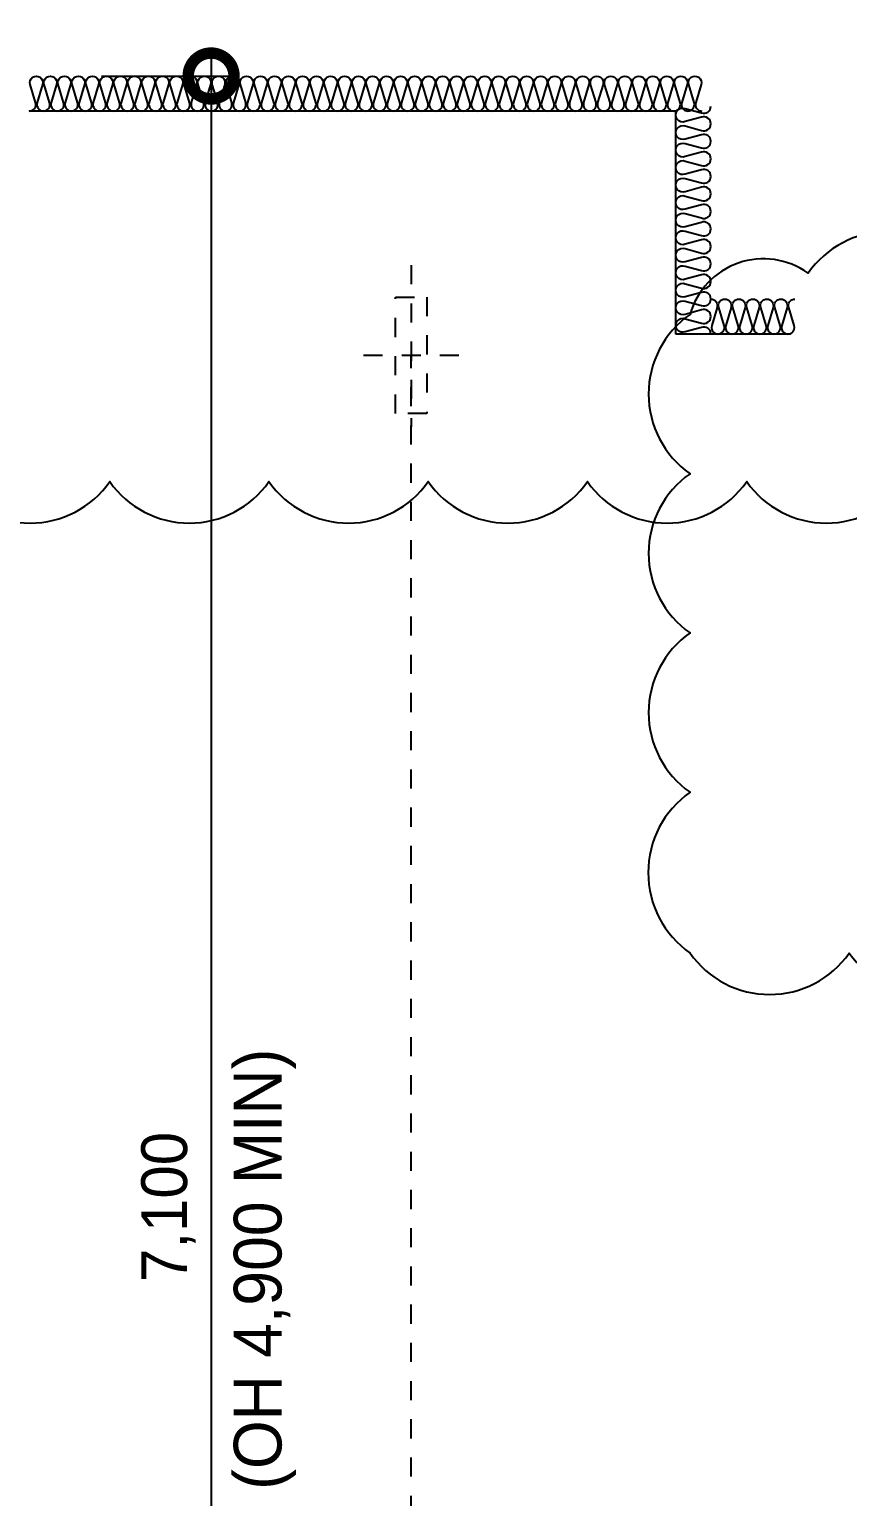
# Model space of a CAD drawing. Header units: millimetres. Extents: x -37526 to 92296, y -340 to 26760.
# Drawn here: x 17070 to 19640, y 13651 to 18257 of the extents above; entities that cross this region are included whole.
import ezdxf

# ---------------------------------------------------------------- set-up
doc = ezdxf.new("R2010")
doc.units = ezdxf.units.MM
doc.header["$LTSCALE"] = 60
doc.linetypes.add('HIDDEN', pattern=[2, 1, -1])
doc.layers.get('Defpoints').update_dxf_attribs({"color": 151})
doc.layers.add('#체크사항0208', color=20, linetype='Continuous', plot=False)
doc.layers.add('NOPLOT-DIM', color=191, linetype='Continuous', plot=False)
for name, color, linetype in [('A-CORE-ELEV', 5, 'Continuous'), ('A-DIM', 7, 'Continuous'), ('INSUL', 8, 'Continuous')]:
    doc.layers.add(name, color=color, linetype=linetype)
doc.styles.add('Gdim', font='Dotum.ttf')
doc.styles.add('Gtx', font='Dotum.ttf')
doc.dimstyles.new('Gdim60(INT)', dxfattribs={"dimscale": 48, "dimtxt": 3, "dimasz": 1, "dimexe": 1.5, "dimexo": 2, "dimgap": 1, "dimtad": 1, "dimdec": 0, "dimzin": 0, "dimdsep": 46, "dimlunit": 6, "dimtxsty": 'Gdim', "dimblk": 'ToneDOT', "dimcen": 1.5, "dimdle": 1.5, "dimclrd": 1, "dimclre": 1, "dimclrt": 256, "dimadec": 1, "dimazin": 0, "dimtfac": 1, "dimtdec": 0, "dimtix": 1, "dimtmove": 2, "dimatfit": 3, "dimldrblk": 'DOT', "dimfxl": 0, "dimtolj": 1, "dimtzin": 0, "dimlwd": -1, "dimlwe": -1, "dimarcsym": 0})

# ---------------------------------------------------------------- blocks, each defined once
blk = doc.blocks.new('ToneDOT')
at = {"layer": 'A-DIM', "color": 1, "linetype": 'ByBlock'}
blk.add_line((1.5, 0), (-1.5, 0), dxfattribs=at)
at = {"layer": 'A-DIM', "color": 1, "linetype": 'ByBlock', "const_width": 3}
blk.add_lwpolyline([(0.375, 0, 1), (-0.375, 0, 1)], format="xyb", close=True, dxfattribs=at)
blk = doc.blocks.new('*D31')
at = {"layer": 'Defpoints', "color": 0, "transparency": 16777216}
for p in [(17200.8, 18110, 0), (17200.8, 11010, 0), (17640.8, 11010, 0)]:
    blk.add_point(p, dxfattribs=at)
at = {"layer": 'NOPLOT-DIM', "color": 1, "transparency": 16777216}
for p, q in [((17296.8, 18110, 0), (17712.8, 18110, 0)), ((17640.8, 18062, 0), (17640.8, 11058, 0)), ((17296.8, 11010, 0), (17712.8, 11010, 0))]:
    blk.add_line(p, q, dxfattribs=at)
at = {"layer": 'NOPLOT-DIM', "color": 1, "transparency": 16777216, "xscale": 48, "yscale": 48, "zscale": 48}
for p, rotation in [((17640.8, 18110, 0), 90), ((17640.8, 11010, 0), 270)]:
    blk.add_blockref('ToneDOT', p, dxfattribs=dict(at, rotation=rotation))
at = {"layer": 'NOPLOT-DIM', "transparency": 16777216, "insert": (17506.8, 14560, 0), "char_height": 144, "attachment_point": 5, "rotation": 90, "style": 'Gdim'}
blk.add_mtext('\\A1;7,100', dxfattribs=at)
blk = doc.blocks.new('_Dot')
at = {"color": 0, "linetype": 'ByBlock', "lineweight": -2}
blk.add_line((-0.5, 0), (-1, 0), dxfattribs=at)
at = {"color": 0, "linetype": 'ByBlock', "const_width": 0.5}
blk.add_lwpolyline([(-0.25, 0, 1), (0.25, 0, 1)], format="xyb", close=True, dxfattribs=at)

msp = doc.modelspace()

# ---------------------------------------------------------------- linework, layer by layer
at = {"layer": '#체크사항0208'}
for points in [[(16322.5, 16836.8, 0.520567), (16822.5, 16836.8, 0.520567), (17322.5, 16836.8, 0.520567), (17822.5, 16836.8, 0.520567), (18322.5, 16836.8, 0.520567), (18822.5, 16836.8, 0.520567), (19322.5, 16836.8, 0.520567), (19822.5, 16836.8, 0.520567), (20152.5, 17006.9, 0.520567), (20152.5, 17506.9, 0.520567), (20152.5, 18006.9, 0.520567), (20152.5, 18506.9, 0.520567), (19815.3, 18669.7, 0.520567), (19315.3, 18669.7, 0.520567), (18815.3, 18669.7, 0.520567), (18315.3, 18669.7, 0.520567), (17815.3, 18669.7, 0.520567), (17315.3, 18669.7, 0.520567), (16815.3, 18669.7, 0.520567), (16322.5, 18662.4, 0.520567), (16322.5, 18162.4, 0.520567), (16322.5, 17662.4, 0.520567), (16322.5, 17162.4, 0.520567)], [(19144.6, 15357, 0.520567), (19644.6, 15357, 0.520567), (20144.6, 15357, 0.520567), (20644.6, 15357, 0.520567), (21144.6, 15357, 0.520567), (21644.6, 15357, 0.520567), (22012.9, 15488.7, 0.520567), (22012.9, 15988.7, 0.520567), (22012.9, 16488.7, 0.520567), (22012.9, 16988.7, 0.520567), (22012.9, 17488.7, 0.520567), (21515.2, 17491.1, 0.520567), (21015.2, 17491.1, 0.520567), (20515.2, 17491.1, 0.520567), (20015.2, 17491.1, 0.520567), (19515.2, 17491.1, 0.520567), (19144.6, 17361.7, 0.520567), (19144.6, 16861.7, 0.520567), (19144.6, 16361.7, 0.520567), (19144.6, 15861.7, 0.520567)]]:
    msp.add_lwpolyline(points, format="xyb", close=True, dxfattribs=at)
at = {"layer": 'A-CORE-ELEV', "color": 4, "linetype": 'HIDDEN'}
for p, q in [((18268.9, 17516.2, 0), (18268.9, 17008.7, 0)), ((18119.4, 17233.7, 0), (18418.4, 17233.7, 0)), ((18268.9, 6273.4, 0), (18268.9, 17233.7, 0))]:
    msp.add_line(p, q, dxfattribs=at)
at = {"layer": 'A-CORE-ELEV', "color": 4, "linetype": 'HIDDEN', "elevation": 0}
msp.add_lwpolyline([(18318.4, 17050.5), (18219.4, 17050.5), (18219.4, 17416.2), (18318.4, 17416.2)], close=True, dxfattribs=at)
at = {"layer": 'INSUL'}
for p, q in [((19100, 18000, 0), (17070, 18000, 0)), ((19100, 17300, 0), (19100, 18000, 0)), ((19460, 17300, 0), (19100, 17300, 0))]:
    msp.add_line(p, q, dxfattribs=at)
at = {"layer": 'INSUL', "elevation": 0}
for points in [[(17070, 18000, 0.509267), (17089.4, 18026.7), (17072.6, 18083.3, -1.372593), (17111.4, 18083.3), (17094.6, 18026.7, 0.509267), (17114, 18000, 0.509267), (17133.4, 18026.7), (17116.6, 18083.3, -1.372593), (17155.4, 18083.3), (17138.6, 18026.7, 0.509267), (17158, 18000, 0.509267), (17177.4, 18026.7), (17160.6, 18083.3, -1.372593), (17199.4, 18083.3), (17182.6, 18026.7, 0.509267), (17202, 18000, 0.509267), (17221.4, 18026.7), (17204.6, 18083.3, -1.372593), (17243.4, 18083.3), (17226.6, 18026.7, 0.509267), (17246, 18000, 0.509267), (17265.4, 18026.7), (17248.6, 18083.3, -1.372593), (17287.4, 18083.3), (17270.6, 18026.7, 0.509267), (17290, 18000, 0.509267), (17309.4, 18026.7), (17292.6, 18083.3, -1.372593), (17331.4, 18083.3), (17314.6, 18026.7, 0.509267), (17334, 18000, 0.509267), (17353.4, 18026.7), (17336.6, 18083.3, -1.372593), (17375.4, 18083.3), (17358.6, 18026.7, 0.509267), (17378, 18000, 0.509267), (17397.4, 18026.7), (17380.6, 18083.3, -1.372593), (17419.4, 18083.3), (17402.6, 18026.7, 0.509267), (17422, 18000, 0.509267), (17441.4, 18026.7), (17424.6, 18083.3, -1.372593), (17463.4, 18083.3), (17446.6, 18026.7, 0.509267), (17466, 18000, 0.509267), (17485.4, 18026.7), (17468.6, 18083.3, -1.372593), (17507.4, 18083.3), (17490.6, 18026.7, 0.509267), (17510, 18000, 0.509267), (17529.4, 18026.7), (17512.6, 18083.3, -1.372593), (17551.4, 18083.3), (17534.6, 18026.7, 0.509267), (17554, 18000, 0.509267), (17573.4, 18026.7), (17556.6, 18083.3, -1.372593), (17595.4, 18083.3), (17578.6, 18026.7, 0.509267), (17598, 18000, 0.509267), (17617.4, 18026.7), (17600.6, 18083.3, -1.372593), (17639.4, 18083.3), (17622.6, 18026.7, 0.509267), (17642, 18000, 0.509267), (17661.4, 18026.7), (17644.6, 18083.3, -1.372593), (17683.4, 18083.3), (17666.6, 18026.7, 0.509267), (17686, 18000, 0.509267), (17705.4, 18026.7), (17688.6, 18083.3, -1.372593), (17727.4, 18083.3), (17710.6, 18026.7, 0.509267), (17730, 18000, 0.509267), (17749.4, 18026.7), (17732.6, 18083.3, -1.372593), (17771.4, 18083.3), (17754.6, 18026.7, 0.509267), (17774, 18000, 0.509267), (17793.4, 18026.7), (17776.6, 18083.3, -1.372593), (17815.4, 18083.3), (17798.6, 18026.7, 0.509267), (17818, 18000, 0.509267), (17837.4, 18026.7), (17820.6, 18083.3, -1.372593), (17859.4, 18083.3), (17842.6, 18026.7, 0.509267), (17862, 18000, 0.509267), (17881.4, 18026.7), (17864.6, 18083.3, -1.372593), (17903.4, 18083.3), (17886.6, 18026.7, 0.509267), (17906, 18000, 0.509267), (17925.4, 18026.7), (17908.6, 18083.3, -1.372593), (17947.4, 18083.3), (17930.6, 18026.7, 0.509267), (17950, 18000, 0.509267), (17969.4, 18026.7), (17952.6, 18083.3, -1.372593), (17991.4, 18083.3), (17974.6, 18026.7, 0.509267), (17994, 18000, 0.509267), (18013.4, 18026.7), (17996.6, 18083.3, -1.372593), (18035.4, 18083.3), (18018.6, 18026.7, 0.509267), (18038, 18000, 0.509267), (18057.4, 18026.7), (18040.6, 18083.3, -1.372593), (18079.4, 18083.3), (18062.6, 18026.7, 0.509267), (18082, 18000, 0.509267), (18101.4, 18026.7), (18084.6, 18083.3, -1.372593), (18123.4, 18083.3), (18106.6, 18026.7, 0.509267), (18126, 18000, 0.509267), (18145.4, 18026.7), (18128.6, 18083.3, -1.372593), (18167.4, 18083.3), (18150.6, 18026.7, 0.509267), (18170, 18000, 0.509267), (18189.4, 18026.7), (18172.6, 18083.3, -1.372593), (18211.4, 18083.3), (18194.6, 18026.7, 0.509267), (18214, 18000, 0.509267), (18233.4, 18026.7), (18216.6, 18083.3, -1.372593), (18255.4, 18083.3), (18238.6, 18026.7, 0.509267), (18258, 18000, 0.509267), (18277.4, 18026.7), (18260.6, 18083.3, -1.372593), (18299.4, 18083.3), (18282.6, 18026.7, 0.509267), (18302, 18000, 0.509267), (18321.4, 18026.7), (18304.6, 18083.3, -1.372593), (18343.4, 18083.3), (18326.6, 18026.7, 0.509267), (18346, 18000, 0.509267), (18365.4, 18026.7), (18348.6, 18083.3, -1.372593), (18387.4, 18083.3), (18370.6, 18026.7, 0.509267), (18390, 18000, 0.509267), (18409.4, 18026.7), (18392.6, 18083.3, -1.372593), (18431.4, 18083.3), (18414.6, 18026.7, 0.509267), (18434, 18000, 0.509267), (18453.4, 18026.7), (18436.6, 18083.3, -1.372593), (18475.4, 18083.3), (18458.6, 18026.7, 0.509267), (18478, 18000, 0.509267), (18497.4, 18026.7), (18480.6, 18083.3, -1.372593), (18519.4, 18083.3), (18502.6, 18026.7, 0.509267), (18522, 18000, 0.509267), (18541.4, 18026.7), (18524.6, 18083.3, -1.372593), (18563.4, 18083.3), (18546.6, 18026.7, 0.509267), (18566, 18000, 0.509267), (18585.4, 18026.7), (18568.6, 18083.3, -1.372593), (18607.4, 18083.3), (18590.6, 18026.7, 0.509267), (18610, 18000, 0.509267), (18629.4, 18026.7), (18612.6, 18083.3, -1.372593), (18651.4, 18083.3), (18634.6, 18026.7, 0.509267), (18654, 18000, 0.509267), (18673.4, 18026.7), (18656.6, 18083.3, -1.372593), (18695.4, 18083.3), (18678.6, 18026.7, 0.509267), (18698, 18000, 0.509267), (18717.4, 18026.7), (18700.6, 18083.3, -1.372593), (18739.4, 18083.3), (18722.6, 18026.7, 0.509267), (18742, 18000, 0.509267), (18761.4, 18026.7), (18744.6, 18083.3, -1.372593), (18783.4, 18083.3), (18766.6, 18026.7, 0.509267), (18786, 18000, 0.509267), (18805.4, 18026.7), (18788.6, 18083.3, -1.372593), (18827.4, 18083.3), (18810.6, 18026.7, 0.509267), (18830, 18000, 0.509267), (18849.4, 18026.7), (18832.6, 18083.3, -1.372593), (18871.4, 18083.3), (18854.6, 18026.7, 0.509267), (18874, 18000, 0.509267), (18893.4, 18026.7), (18876.6, 18083.3, -1.372593), (18915.4, 18083.3), (18898.6, 18026.7, 0.509267), (18918, 18000, 0.509267), (18937.4, 18026.7), (18920.6, 18083.3, -1.372593), (18959.4, 18083.3), (18942.6, 18026.7, 0.509267), (18962, 18000, 0.509267), (18981.4, 18026.7), (18964.6, 18083.3, -1.372593), (19003.4, 18083.3), (18986.6, 18026.7, 0.509267), (19006, 18000, 0.509267), (19025.4, 18026.7), (19008.6, 18083.3, -1.372593), (19047.4, 18083.3), (19030.6, 18026.7, 0.509267), (19050, 18000, 0.509267), (19069.4, 18026.7), (19052.6, 18083.3, -1.372593), (19091.4, 18083.3), (19074.6, 18026.7, 0.509267), (19094, 18000, 0.509267), (19113.4, 18026.7), (19096.6, 18083.3, -1.372593), (19135.4, 18083.3), (19118.6, 18026.7, 0.509267), (19138, 18000, 0.509267), (19157.4, 18026.7), (19140.6, 18083.3, -1.372593), (19179.4, 18083.3), (19162.6, 18026.7, 0.509267), (19182, 18000)], [(19210, 17300, 0.524856), (19180.2, 17320.6), (19129.8, 17306.9, -1.449198), (19129.8, 17348.1), (19180.2, 17334.4, 0.524856), (19210, 17355, 0.524856), (19180.2, 17375.6), (19129.8, 17361.9, -1.449198), (19129.8, 17403.1), (19180.2, 17389.4, 0.524856), (19210, 17410, 0.524856), (19180.2, 17430.6), (19129.8, 17416.9, -1.449198), (19129.8, 17458.1), (19180.2, 17444.4, 0.524856), (19210, 17465, 0.524856), (19180.2, 17485.6), (19129.8, 17471.9, -1.449198), (19129.8, 17513.1), (19180.2, 17499.4, 0.524856), (19210, 17520, 0.524856), (19180.2, 17540.6), (19129.8, 17526.9, -1.449198), (19129.8, 17568.1), (19180.2, 17554.4, 0.524856), (19210, 17575, 0.524856), (19180.2, 17595.6), (19129.8, 17581.9, -1.449198), (19129.8, 17623.1), (19180.2, 17609.4, 0.524856), (19210, 17630, 0.524856), (19180.2, 17650.6), (19129.8, 17636.9, -1.449198), (19129.8, 17678.1), (19180.2, 17664.4, 0.524856), (19210, 17685, 0.524856), (19180.2, 17705.6), (19129.8, 17691.9, -1.449198), (19129.8, 17733.1), (19180.2, 17719.4, 0.524856), (19210, 17740, 0.524856), (19180.2, 17760.6), (19129.8, 17746.9, -1.449198), (19129.8, 17788.1), (19180.2, 17774.4, 0.524856), (19210, 17795, 0.524856), (19180.2, 17815.6), (19129.8, 17801.9, -1.449198), (19129.8, 17843.1), (19180.2, 17829.4, 0.524856), (19210, 17850, 0.524856), (19180.2, 17870.6), (19129.8, 17856.9, -1.449198), (19129.8, 17898.1), (19180.2, 17884.4, 0.524856), (19210, 17905, 0.524856), (19180.2, 17925.6), (19129.8, 17911.9, -1.449198), (19129.8, 17953.1), (19180.2, 17939.4, 0.524856), (19210, 17960, 0.524856), (19180.2, 17980.6), (19129.8, 17966.9, -1.449198), (19129.8, 18008.1), (19180.2, 17994.4, 0.524856), (19210, 18015)], [(19210, 17410, -0.509267), (19229.4, 17383.3), (19212.6, 17326.7, 1.372593), (19251.4, 17326.7), (19234.6, 17383.3, -0.509267), (19254, 17410, -0.509267), (19273.4, 17383.3), (19256.6, 17326.7, 1.372593), (19295.4, 17326.7), (19278.6, 17383.3, -0.509267), (19298, 17410, -0.509267), (19317.4, 17383.3), (19300.6, 17326.7, 1.372593), (19339.4, 17326.7), (19322.6, 17383.3, -0.509267), (19342, 17410, -0.509267), (19361.4, 17383.3), (19344.6, 17326.7, 1.372593), (19383.4, 17326.7), (19366.6, 17383.3, -0.509267), (19386, 17410, -0.509267), (19405.4, 17383.3), (19388.6, 17326.7, 1.372593), (19427.4, 17326.7), (19410.6, 17383.3, -0.509267), (19430, 17410, -0.509267), (19449.4, 17383.3), (19432.6, 17326.7, 1.372593), (19471.4, 17326.7), (19454.6, 17383.3, -0.509267), (19474, 17410)]]:
    msp.add_lwpolyline(points, format="xyb", dxfattribs=at)

# ---------------------------------------------------------------- texts
at = {"layer": 'NOPLOT-DIM', "style": 'Gtx'}
msp.add_text('(OH 4,900 MIN)', height=150, rotation=90, dxfattribs=at).set_placement((17861.9, 13672.1, 0))

# ---------------------------------------------------------------- dimensions: what is measured, and where the dimension line sits
at = {"layer": 'NOPLOT-DIM'}
dim = msp.add_linear_dim(base=(17640.8, 11010, 0), p1=(17200.8, 18110, 0), p2=(17200.8, 11010, 0), angle=90, dimstyle='Gdim60(INT)', dxfattribs=at)
dim.commit()
dim.dimension.update_dxf_attribs({"geometry": '*D31', "text_midpoint": (17506.8, 14560, 0)})

doc.saveas('drawing.dxf')
